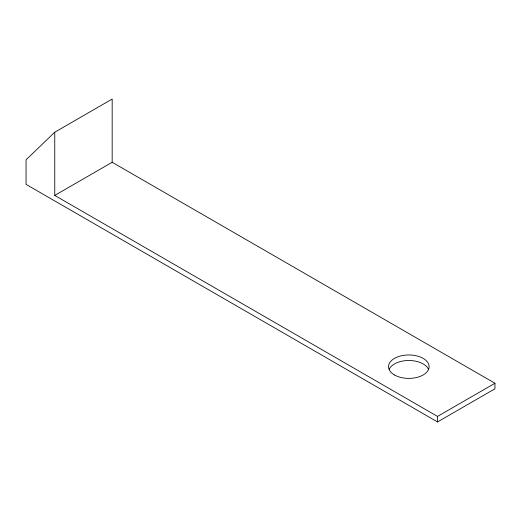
<?xml version="1.0" encoding="UTF-8"?>
<svg xmlns="http://www.w3.org/2000/svg" width="521" height="521" viewBox="0 0 521 521"><rect width="100%" height="100%" fill="white"/><g stroke="black" fill="none" stroke-linecap="round" stroke-linejoin="round"><path stroke-width="0.78" d="M54.757 132.21L26.05 159.836L26.05 184.369L437.536 421.938L494.95 388.79L494.95 383.261L112.171 162.272L54.757 195.421L54.757 132.21L112.171 99.062L112.171 162.272M54.757 195.421L437.536 416.416L494.95 383.261M437.536 416.416L437.536 421.938M389.22 369.181A20.299 11.723 0 0 1 408.829 360.493A20.299 11.723 0 0 1 428.431 369.181M394.469 374.964A20.299 11.723 0 0 0 428.431 369.708A20.299 11.723 0 0 0 403.573 355.355A20.299 11.723 0 0 0 394.469 374.964"/></g></svg>
